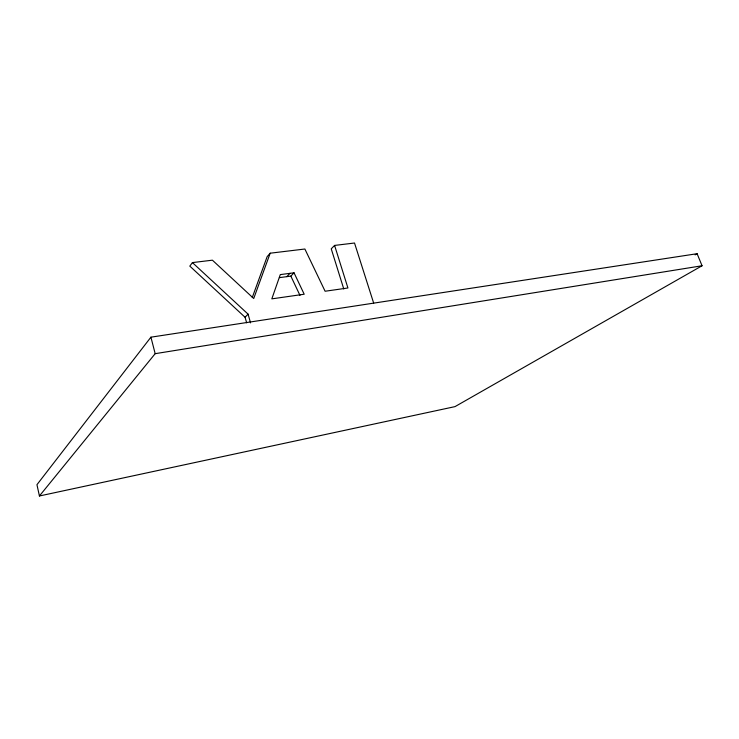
<?xml version="1.0" encoding="UTF-8"?>
<svg xmlns="http://www.w3.org/2000/svg" width="739" height="739" viewBox="0 0 739 739"><rect width="100%" height="100%" fill="white"/><g stroke="black" fill="none" stroke-linecap="round" stroke-linejoin="round"><path stroke-width="1.11" d="M252.285 297.475L267.148 256.655L270.178 253.2L304.874 249.015L325.105 291.24L347.921 287.979L334.591 245.422L354.517 243.02L373.666 303.092M270.178 253.2L253.726 298.51L212.407 260.183L192.417 262.594L189.812 266.114L245.08 317.28L246.66 322.823M150.922 337.178L36.95 484.692L39.426 495.98L454.993 406.626L702.05 265.763L697.108 253.708L150.922 337.178L155.172 353.676L39.426 495.98M245.08 317.28L248.064 314.13L192.417 262.594M286.834 276.645L289.993 273.328M279.397 277.642L290.843 276.109L294.03 272.802L304.2 294.233L271.823 298.861L280.284 274.612L294.03 272.802M334.591 245.422L331.238 248.821L343.774 288.967M695.122 254.872L697.108 253.708M155.172 353.676L702.05 265.763M290.843 276.109L299.979 295.388M248.064 314.13L250.558 322.888"/></g></svg>
